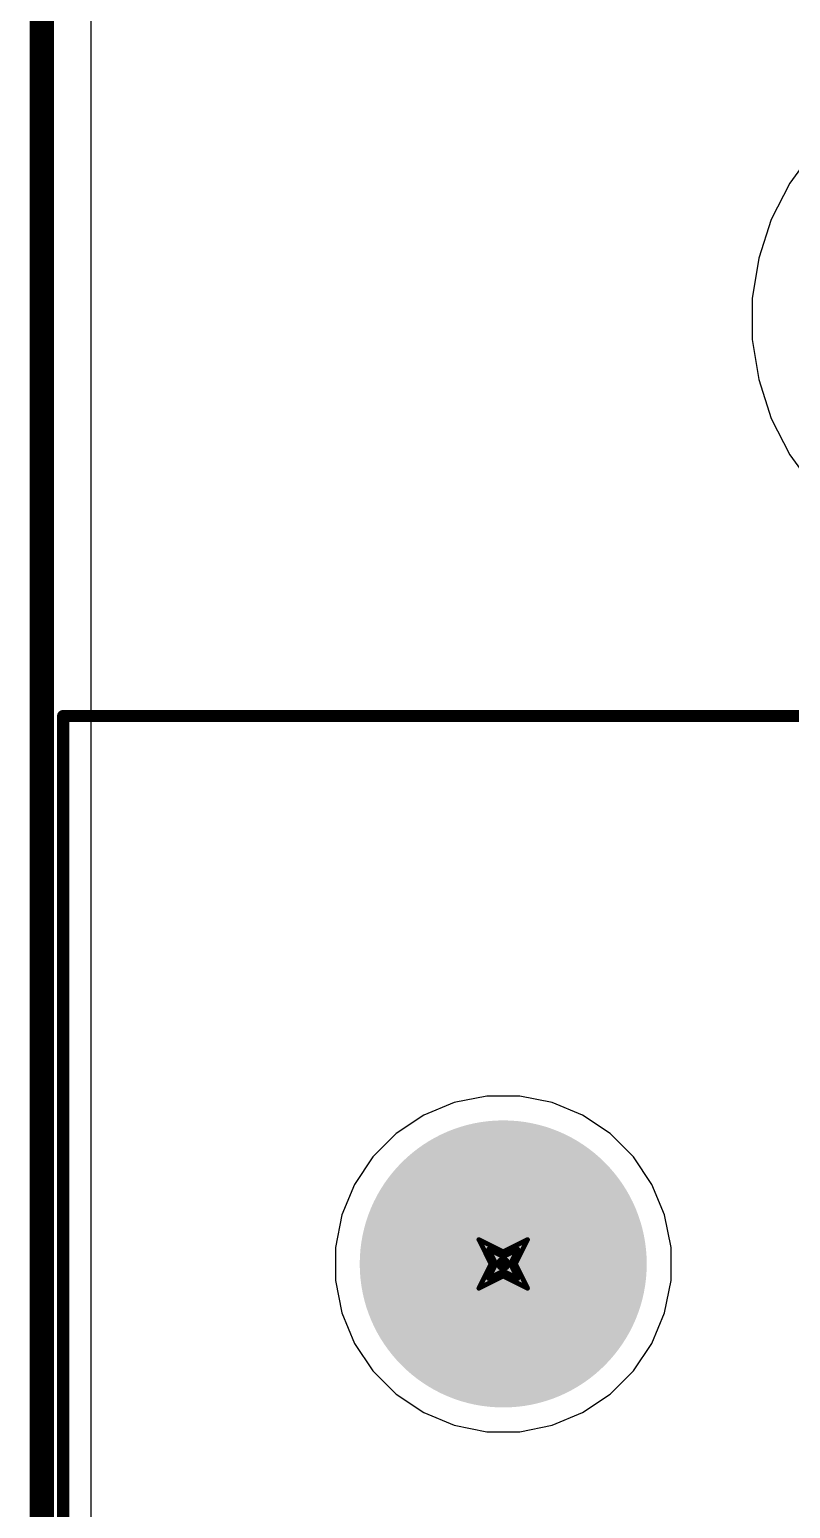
# Model space of a CAD drawing. Header units: inches. Extents: x 0 to 289, y 0 to 168.
# Drawn here: x -0.13 to 7.83, y 66.07 to 81.52 of the extents above; entities that cross this region are included whole.
import ezdxf

# ---------------------------------------------------------------- set-up
doc = ezdxf.new("R2010")
doc.units = ezdxf.units.IN
for name, color, linetype in [('Board Outline', 216, 'Continuous'), ('Bottom Layer', 5, 'Continuous'), ('Bottom Overlay', 54, 'Continuous'), ('Bottom Solder', 6, 'Continuous'), ('Dimension', 6, 'Continuous'), ('Drill Drawing', 1, 'Continuous'), ('Pad Holes', 156, 'Continuous'), ('Top Layer', 1, 'Continuous'), ('Top Solder', 216, 'Continuous')]:
    doc.layers.add(name, color=color, linetype=linetype)

# ---------------------------------------------------------------- blocks, each defined once
blk = doc.blocks.new('0430450800_B_52')
at = {"layer": 'Bottom Solder'}
h = blk.add_hatch(color=6, dxfattribs=at)
edge = h.paths.add_edge_path()
edge.add_arc((2.35, 3.66), 0.0762, 0, 360)
at = {"layer": 'Pad Holes'}
h = blk.add_hatch(color=7, dxfattribs=at)
edge = h.paths.add_edge_path()
edge.add_arc((2.35, 3.66), 1.5, 0, 360)
at = {"layer": 'Top Solder'}
h = blk.add_hatch(color=216, dxfattribs=at)
edge = h.paths.add_edge_path()
edge.add_arc((2.35, 3.66), 0.0762, 0, 360)
at = {"layer": 'Bottom Overlay'}
for points in [[(-8.075, 8.26, 0.127, 0.127, 0), (8.075, 8.26, 0.127, 0.127, 0)], [(8.075, 8.26, 0.127, 0.127, 0), (8.075, -3.98, 0.127, 0.127, 0)]]:
    blk.add_lwpolyline(points, format="xyseb", dxfattribs=at)
blk.add_lwpolyline([(8.043, 8.26, 0.0635, 0.0635, 1), (8.107, 8.26, 0.0635, 0.0635, 1)], format="xyseb", close=True, dxfattribs=at)
blk.add_lwpolyline([(8.043, 8.26, 0.0635, 0.0635, 1), (8.107, 8.26, 0.0635, 0.0635, 1)], format="xyseb", close=True, dxfattribs=at)

msp = doc.modelspace()

# ---------------------------------------------------------------- linework, layer by layer
at = {"layer": 'Board Outline'}
msp.add_lwpolyline([(0, 0, 0.254, 0.254, 0), (0, 100, 0.254, 0.254, 0)], format="xyseb", dxfattribs=at)
at = {"layer": 'Bottom Layer'}
for p, q in [((0.518, 0.518), (0.518, 83.114)), ((8.069, 80.264), (7.819, 79.919)), ((7.819, 79.919), (7.625, 79.54)), ((7.625, 79.54), (7.494, 79.134)), ((7.494, 79.134), (7.427, 78.713)), ((7.427, 78.713), (7.427, 78.287)), ((7.427, 78.287), (7.494, 77.866)), ((7.494, 77.866), (7.625, 77.46)), ((7.625, 77.46), (7.819, 77.081)), ((7.819, 77.081), (8.069, 76.736)), ((4.651, 70.379), (4.312, 70.312)), ((4.996, 70.379), (4.651, 70.379)), ((5.335, 70.312), (4.996, 70.379)), ((3.993, 70.18), (3.705, 69.988)), ((4.312, 70.312), (3.993, 70.18)), ((5.654, 70.18), (5.335, 70.312)), ((5.942, 69.988), (5.654, 70.18)), ((3.705, 69.988), (3.461, 69.743)), ((6.186, 69.743), (5.942, 69.988)), ((3.461, 69.743), (3.269, 69.456)), ((6.378, 69.456), (6.186, 69.743)), ((3.269, 69.456), (3.137, 69.137)), ((6.51, 69.137), (6.378, 69.456)), ((3.137, 69.137), (3.07, 68.798)), ((6.578, 68.798), (6.51, 69.137)), ((3.07, 68.798), (3.07, 68.452)), ((6.578, 68.452), (6.578, 68.798)), ((3.07, 68.452), (3.137, 68.114)), ((6.51, 68.114), (6.578, 68.452)), ((3.137, 68.114), (3.269, 67.794)), ((6.378, 67.794), (6.51, 68.114)), ((3.269, 67.794), (3.461, 67.507)), ((6.186, 67.507), (6.378, 67.794)), ((3.461, 67.507), (3.705, 67.263)), ((5.942, 67.263), (6.186, 67.507)), ((3.705, 67.263), (3.993, 67.071)), ((5.654, 67.071), (5.942, 67.263)), ((3.993, 67.071), (4.312, 66.939)), ((4.312, 66.939), (4.651, 66.871)), ((4.996, 66.871), (5.335, 66.939)), ((5.335, 66.939), (5.654, 67.071)), ((4.651, 66.871), (4.996, 66.871))]:
    msp.add_line(p, q, dxfattribs=at)
at = {"layer": 'Dimension'}
msp.add_lwpolyline([(0, 0, 0.0127, 0.0127, 0), (0, 100, 0.0127, 0.0127, 0)], format="xyseb", dxfattribs=at)
at = {"layer": 'Drill Drawing'}
for points in [[(4.57, 68.879, 0.0508, 0.0508, 0), (4.824, 68.752, 0.0508, 0.0508, 0)], [(4.57, 68.879, 0.0508, 0.0508, 0), (4.697, 68.625, 0.0508, 0.0508, 0)], [(4.671, 68.778, 0.0508, 0.0508, 0), (4.824, 68.701, 0.0508, 0.0508, 0)], [(4.671, 68.778, 0.0508, 0.0508, 0), (4.747, 68.625, 0.0508, 0.0508, 0)], [(4.824, 68.752, 0.0508, 0.0508, 0), (5.078, 68.879, 0.0508, 0.0508, 0)], [(4.824, 68.701, 0.0508, 0.0508, 0), (4.976, 68.778, 0.0508, 0.0508, 0)], [(4.9, 68.625, 0.0508, 0.0508, 0), (4.976, 68.778, 0.0508, 0.0508, 0)], [(4.951, 68.625, 0.0508, 0.0508, 0), (5.078, 68.879, 0.0508, 0.0508, 0)], [(4.57, 68.371, 0.0508, 0.0508, 0), (4.697, 68.625, 0.0508, 0.0508, 0)], [(4.671, 68.473, 0.0508, 0.0508, 0), (4.747, 68.625, 0.0508, 0.0508, 0)], [(4.9, 68.625, 0.0508, 0.0508, 0), (4.976, 68.473, 0.0508, 0.0508, 0)], [(4.951, 68.625, 0.0508, 0.0508, 0), (5.078, 68.371, 0.0508, 0.0508, 0)], [(4.57, 68.371, 0.0508, 0.0508, 0), (4.824, 68.498, 0.0508, 0.0508, 0)], [(4.671, 68.473, 0.0508, 0.0508, 0), (4.824, 68.549, 0.0508, 0.0508, 0)], [(4.824, 68.549, 0.0508, 0.0508, 0), (4.976, 68.473, 0.0508, 0.0508, 0)], [(4.824, 68.498, 0.0508, 0.0508, 0), (5.078, 68.371, 0.0508, 0.0508, 0)]]:
    msp.add_lwpolyline(points, format="xyseb", dxfattribs=at)
for points in [[(4.557, 68.879, 0.0254, 0.0254, 1), (4.582, 68.879, 0.0254, 0.0254, 1)], [(4.557, 68.879, 0.0254, 0.0254, 1), (4.582, 68.879, 0.0254, 0.0254, 1)], [(4.659, 68.778, 0.0254, 0.0254, 1), (4.684, 68.778, 0.0254, 0.0254, 1)], [(4.659, 68.778, 0.0254, 0.0254, 1), (4.684, 68.778, 0.0254, 0.0254, 1)], [(4.811, 68.752, 0.0254, 0.0254, 1), (4.836, 68.752, 0.0254, 0.0254, 1)], [(4.811, 68.752, 0.0254, 0.0254, 1), (4.836, 68.752, 0.0254, 0.0254, 1)], [(4.963, 68.778, 0.0254, 0.0254, 1), (4.989, 68.778, 0.0254, 0.0254, 1)], [(4.963, 68.778, 0.0254, 0.0254, 1), (4.989, 68.778, 0.0254, 0.0254, 1)], [(5.065, 68.879, 0.0254, 0.0254, 1), (5.09, 68.879, 0.0254, 0.0254, 1)], [(5.065, 68.879, 0.0254, 0.0254, 1), (5.09, 68.879, 0.0254, 0.0254, 1)], [(4.684, 68.625, 0.0254, 0.0254, 1), (4.709, 68.625, 0.0254, 0.0254, 1)], [(4.684, 68.625, 0.0254, 0.0254, 1), (4.709, 68.625, 0.0254, 0.0254, 1)], [(4.735, 68.625, 0.0254, 0.0254, 1), (4.76, 68.625, 0.0254, 0.0254, 1)], [(4.735, 68.625, 0.0254, 0.0254, 1), (4.76, 68.625, 0.0254, 0.0254, 1)], [(4.811, 68.701, 0.0254, 0.0254, 1), (4.836, 68.701, 0.0254, 0.0254, 1)], [(4.811, 68.701, 0.0254, 0.0254, 1), (4.836, 68.701, 0.0254, 0.0254, 1)], [(4.887, 68.625, 0.0254, 0.0254, 1), (4.913, 68.625, 0.0254, 0.0254, 1)], [(4.887, 68.625, 0.0254, 0.0254, 1), (4.913, 68.625, 0.0254, 0.0254, 1)], [(4.938, 68.625, 0.0254, 0.0254, 1), (4.963, 68.625, 0.0254, 0.0254, 1)], [(4.938, 68.625, 0.0254, 0.0254, 1), (4.963, 68.625, 0.0254, 0.0254, 1)], [(4.659, 68.473, 0.0254, 0.0254, 1), (4.684, 68.473, 0.0254, 0.0254, 1)], [(4.659, 68.473, 0.0254, 0.0254, 1), (4.684, 68.473, 0.0254, 0.0254, 1)], [(4.811, 68.549, 0.0254, 0.0254, 1), (4.836, 68.549, 0.0254, 0.0254, 1)], [(4.811, 68.549, 0.0254, 0.0254, 1), (4.836, 68.549, 0.0254, 0.0254, 1)], [(4.811, 68.498, 0.0254, 0.0254, 1), (4.836, 68.498, 0.0254, 0.0254, 1)], [(4.811, 68.498, 0.0254, 0.0254, 1), (4.836, 68.498, 0.0254, 0.0254, 1)], [(4.963, 68.473, 0.0254, 0.0254, 1), (4.989, 68.473, 0.0254, 0.0254, 1)], [(4.963, 68.473, 0.0254, 0.0254, 1), (4.989, 68.473, 0.0254, 0.0254, 1)], [(4.557, 68.371, 0.0254, 0.0254, 1), (4.582, 68.371, 0.0254, 0.0254, 1)], [(4.557, 68.371, 0.0254, 0.0254, 1), (4.582, 68.371, 0.0254, 0.0254, 1)], [(5.065, 68.371, 0.0254, 0.0254, 1), (5.09, 68.371, 0.0254, 0.0254, 1)], [(5.065, 68.371, 0.0254, 0.0254, 1), (5.09, 68.371, 0.0254, 0.0254, 1)]]:
    msp.add_lwpolyline(points, format="xyseb", close=True, dxfattribs=at)
at = {"layer": 'Top Layer'}
for p, q in [((0.518, 0.518), (0.518, 83.225)), ((8.069, 80.264), (7.819, 79.919)), ((7.819, 79.919), (7.625, 79.54)), ((7.625, 79.54), (7.494, 79.134)), ((7.494, 79.134), (7.427, 78.713)), ((7.427, 78.713), (7.427, 78.287)), ((7.427, 78.287), (7.494, 77.866)), ((7.494, 77.866), (7.625, 77.46)), ((7.625, 77.46), (7.819, 77.081)), ((7.819, 77.081), (8.069, 76.736)), ((4.651, 70.379), (4.312, 70.312)), ((4.996, 70.379), (4.651, 70.379)), ((5.335, 70.312), (4.996, 70.379)), ((3.993, 70.18), (3.705, 69.988)), ((4.312, 70.312), (3.993, 70.18)), ((5.654, 70.18), (5.335, 70.312)), ((5.942, 69.988), (5.654, 70.18)), ((3.705, 69.988), (3.461, 69.743)), ((6.186, 69.743), (5.942, 69.988)), ((3.461, 69.743), (3.269, 69.456)), ((6.378, 69.456), (6.186, 69.743)), ((3.269, 69.456), (3.137, 69.137)), ((6.51, 69.137), (6.378, 69.456)), ((3.137, 69.137), (3.07, 68.798)), ((6.578, 68.798), (6.51, 69.137)), ((3.07, 68.798), (3.07, 68.452)), ((6.578, 68.452), (6.578, 68.798)), ((3.07, 68.452), (3.137, 68.114)), ((6.51, 68.114), (6.578, 68.452)), ((3.137, 68.114), (3.269, 67.794)), ((6.378, 67.794), (6.51, 68.114)), ((3.269, 67.794), (3.461, 67.507)), ((6.186, 67.507), (6.378, 67.794)), ((3.461, 67.507), (3.705, 67.263)), ((5.942, 67.263), (6.186, 67.507)), ((3.705, 67.263), (3.993, 67.071)), ((5.654, 67.071), (5.942, 67.263)), ((3.993, 67.071), (4.312, 66.939)), ((4.312, 66.939), (4.651, 66.871)), ((4.996, 66.871), (5.335, 66.939)), ((5.335, 66.939), (5.654, 67.071)), ((4.651, 66.871), (4.996, 66.871))]:
    msp.add_line(p, q, dxfattribs=at)

# ---------------------------------------------------------------- block references
at = {"rotation": 90}
msp.add_blockref('0430450800_B_52', (8.484, 66.275), dxfattribs=at)

doc.saveas('drawing.dxf')
